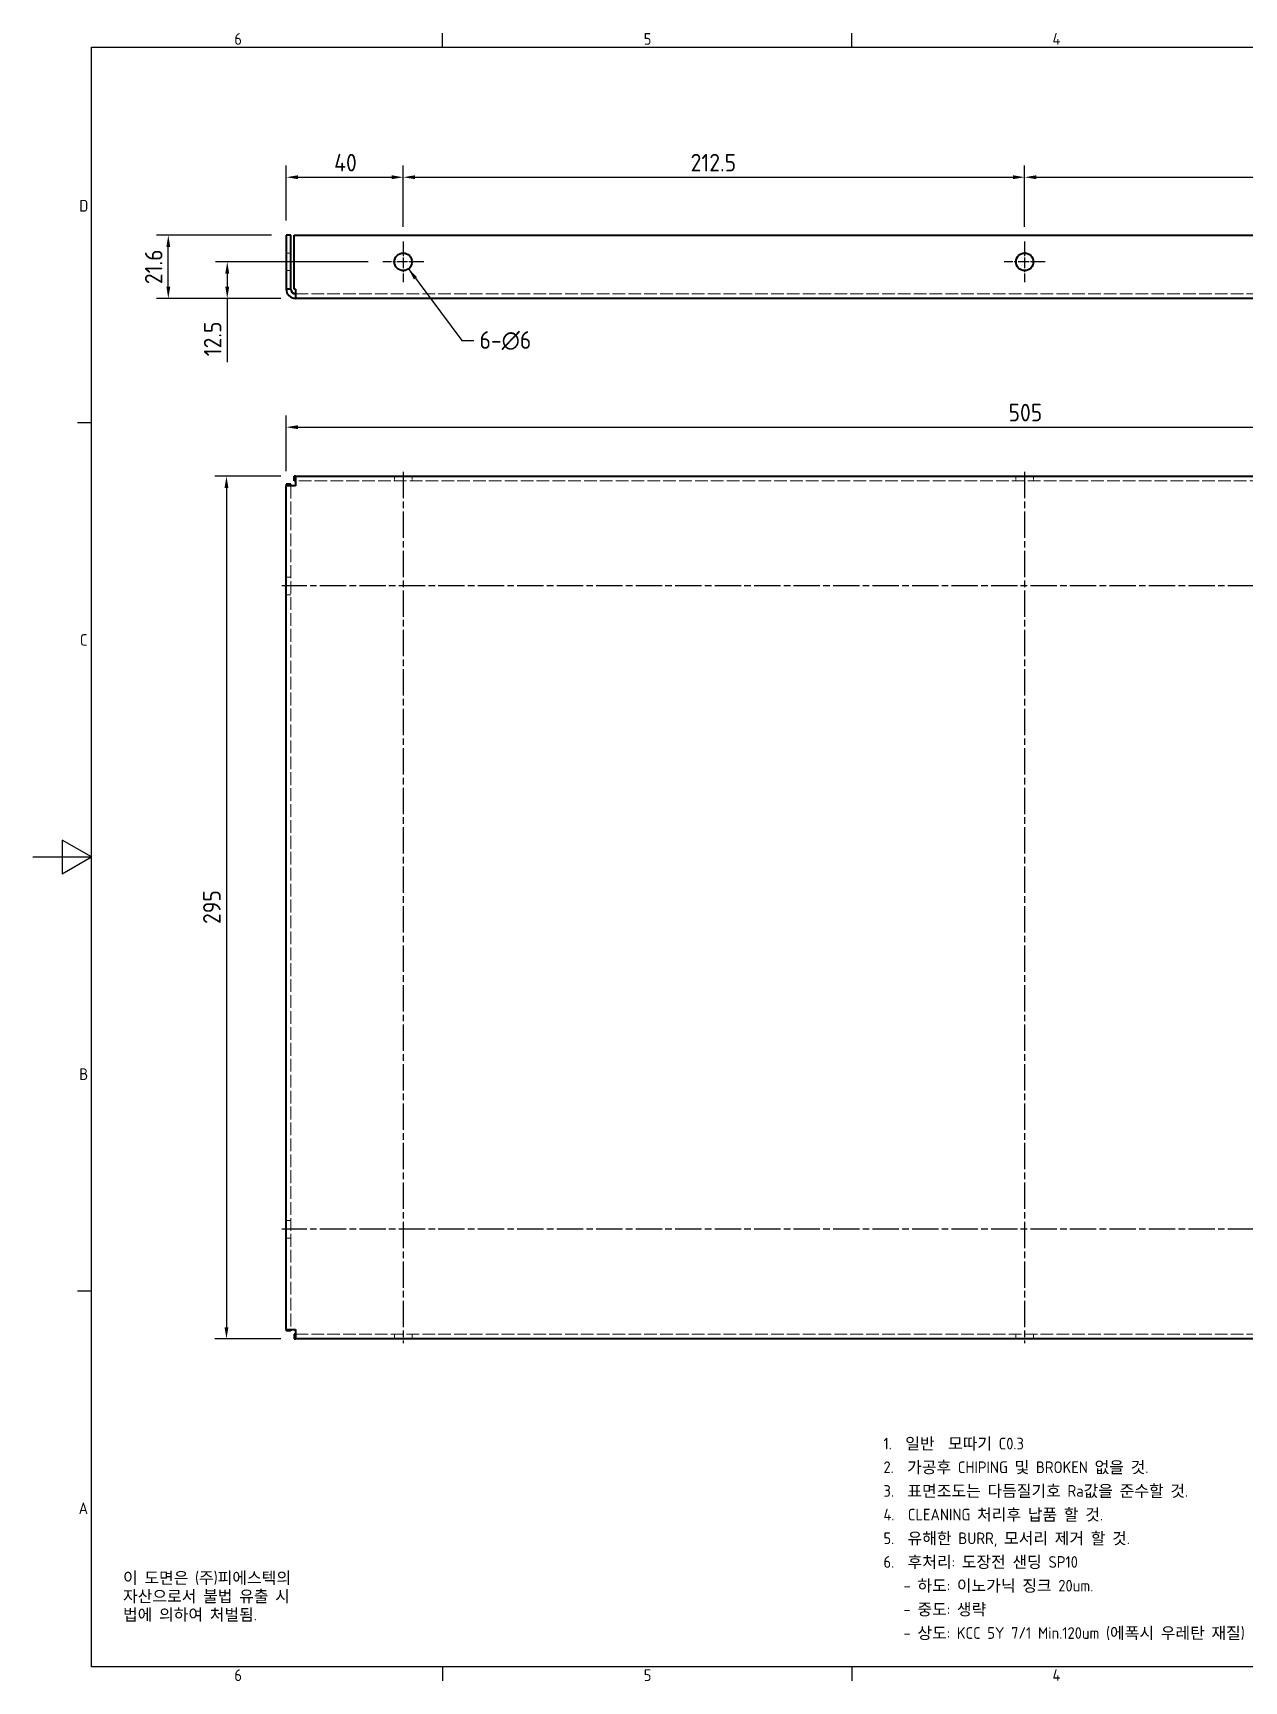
# Model space of a CAD drawing. Header units: millimetres. Extents: x 0 to 840, y 0 to 594.
# Drawn here: x 0 to 414, y 15 to 579 of the extents above; entities that cross this region are included whole.
import ezdxf

# ---------------------------------------------------------------- set-up
doc = ezdxf.new("R2010")
doc.units = ezdxf.units.MM
doc.header["$LTSCALE"] = 2
doc.linetypes.add('CHAIN', pattern=[0.3543, 0.2362, -0.0295, 0.0591, -0.0295])
doc.linetypes.add('DASHED', pattern=[0.2067, 0.1654, -0.0413])
doc.layers.get('0').update_dxf_attribs({"color": 3, "lineweight": 25})
for name, color, linetype, lineweight in [('가려진 것(ISO)', 2, 'DASHED', 18), ('가시적인 것(ISO)', 3, 'Continuous', 40), ('경계(ISO)', 7, 'Continuous', 25), ('기호(ISO)', 5, 'Continuous', 25), ('중심 표식(ISO)', 1, 'Continuous', 25), ('중심선(ISO)', 1, 'Continuous', 25), ('치수(ISO)', 2, 'Continuous', 25)]:
    doc.layers.add(name, color=color, linetype=linetype, lineweight=lineweight)
doc.styles.add('ISO Proportional', font='arial.ttf')
doc.styles.add('문자 텍스트_PSTEK_POSCO', font='isocp.shx')
doc.styles.add('치수 텍스트_PSTEK_POSCO', font='isocp.shx')
doc.dimstyles.new('치수_PSTEK_POSCO', dxfattribs={"dimscale": 2, "dimtxt": 3, "dimasz": 2, "dimexe": 2, "dimexo": 2.5, "dimgap": 1, "dimtad": 1, "dimrnd": 1e-08, "dimdsep": 46, "dimtxsty": '치수 텍스트_PSTEK_POSCO', "dimcen": 0.09, "dimdle": 10, "dimclrd": 7, "dimclre": 7, "dimclrt": 2, "dimadec": 1, "dimazin": 2, "dimtfac": 1, "dimtmove": 0, "dimatfit": 3, "dimfxl": 0, "dimtolj": 1, "dimlwd": -1, "dimlwe": -1, "dimarcsym": 0})
doc.dimstyles.new('치수_PSTEK_POSCO$7', dxfattribs={"dimscale": 2, "dimtxt": 3, "dimasz": 2, "dimexe": 2, "dimexo": 2.5, "dimgap": 1, "dimtad": 1, "dimrnd": 1e-08, "dimdsep": 46, "dimtxsty": '치수 텍스트_PSTEK_POSCO', "dimcen": 0.09, "dimdle": 10, "dimclrd": 7, "dimclre": 7, "dimclrt": 2, "dimadec": 1, "dimazin": 2, "dimtfac": 1, "dimtmove": 0, "dimatfit": 3, "dimfxl": 0, "dimtolj": 1, "dimlwd": -1, "dimlwe": -1, "dimarcsym": 0})

# ---------------------------------------------------------------- blocks, each defined once
blk = doc.blocks.new('경계 Default Border')
at = {"layer": '경계(ISO)'}
for p, q in [((70, 287), (70, 289.4)), ((140, 287), (140, 289.4)), ((10, 222.75), (7.6, 222.75)), ((10, 74.25), (7.6, 74.25)), ((70, 10), (70, 7.6)), ((140, 10), (140, 7.6))]:
    blk.add_line(p, q, dxfattribs=at)
at = {"layer": '경계(ISO)', "flags": 128}
for points in [[(10, 10), (10, 287), (410, 287), (410, 10), (10, 10)], [(0, 148.5), (10, 148.5), (5, 151.39), (5, 145.61), (10, 148.5)]]:
    blk.add_lwpolyline(points, dxfattribs=at)
at = {"layer": '경계(ISO)', "color": 2, "char_height": 2, "attachment_point": 7, "style": '문자 텍스트_PSTEK_POSCO'}
for s, insert in [('6', (34.43, 287.38)), ('5', (104.43, 287.38)), ('4', (174.32, 287.4)), ('D', (7.92, 258.86)), ('C', (8.03, 184.61)), ('B', (7.92, 110.36)), ('A', (7.81, 36.12)), ('6', (34.43, 7.58)), ('5', (104.43, 7.58)), ('4', (174.32, 7.6))]:
    blk.add_mtext(s, dxfattribs=dict(at, insert=insert))
blk = doc.blocks.new('*D21')
at = {"layer": 'Defpoints', "color": 0, "transparency": 16777216}
for p in [(66.44, 500.53), (119.61, 500.53), (89.81, 488.03)]:
    blk.add_point(p, dxfattribs=at)
at = {"layer": '치수(ISO)', "color": 7, "transparency": 16777216}
for p, q in [((114.61, 500.53), (62.44, 500.53)), ((66.44, 496.53), (66.44, 492.03)), ((84.81, 488.03), (62.44, 488.03)), ((66.44, 488.03), (66.44, 466.23))]:
    blk.add_line(p, q, dxfattribs=at)
for points in [[(65.77, 496.53), (67.11, 496.53), (66.44, 500.53)], [(65.77, 492.03), (67.11, 492.03), (66.44, 488.03)]]:
    blk.add_solid(points, dxfattribs=at)
at = {"layer": '치수(ISO)', "color": 2, "transparency": 16777216, "insert": (61.44, 468.23), "char_height": 6, "attachment_point": 4, "rotation": 90, "style": '치수 텍스트_PSTEK_POSCO'}
blk.add_mtext('\\A1;12.5', dxfattribs=at)
blk = doc.blocks.new('*D22')
at = {"layer": 'Defpoints', "color": 0, "transparency": 16777216}
for p in [(46.28, 509.63), (86.61, 509.63), (89.81, 488.03)]:
    blk.add_point(p, dxfattribs=at)
at = {"layer": '치수(ISO)', "color": 7, "transparency": 16777216}
for p, q in [((81.61, 509.63), (42.28, 509.63)), ((46.28, 492.03), (46.28, 505.63)), ((84.81, 488.03), (42.28, 488.03))]:
    blk.add_line(p, q, dxfattribs=at)
for points in [[(45.62, 505.63), (46.95, 505.63), (46.28, 509.63)], [(45.62, 492.03), (46.95, 492.03), (46.28, 488.03)]]:
    blk.add_solid(points, dxfattribs=at)
at = {"layer": '치수(ISO)', "color": 2, "transparency": 16777216, "insert": (41.28, 492.91), "char_height": 6, "attachment_point": 4, "rotation": 90, "style": '치수 텍스트_PSTEK_POSCO'}
blk.add_mtext('\\A1;21.6', dxfattribs=at)
blk = doc.blocks.new('*D23')
at = {"layer": 'Defpoints', "color": 0, "transparency": 16777216}
for p in [(126.61, 529.47), (86.61, 509.63), (126.61, 507.53)]:
    blk.add_point(p, dxfattribs=at)
at = {"layer": '치수(ISO)', "color": 7, "transparency": 16777216}
for p, q in [((86.61, 514.63), (86.61, 533.47)), ((126.61, 512.53), (126.61, 533.47)), ((90.61, 529.47), (122.61, 529.47))]:
    blk.add_line(p, q, dxfattribs=at)
for points in [[(90.61, 530.14), (90.61, 528.81), (86.61, 529.47)], [(122.61, 530.14), (122.61, 528.81), (126.61, 529.47)]]:
    blk.add_solid(points, dxfattribs=at)
at = {"layer": '치수(ISO)', "color": 2, "transparency": 16777216, "insert": (102.99, 534.47), "char_height": 6, "attachment_point": 4, "style": '치수 텍스트_PSTEK_POSCO'}
blk.add_mtext('\\A1;40', dxfattribs=at)
blk = doc.blocks.new('*D24')
at = {"layer": 'Defpoints', "color": 0, "transparency": 16777216}
for p in [(339.11, 529.47), (126.61, 507.53), (339.11, 507.53)]:
    blk.add_point(p, dxfattribs=at)
at = {"layer": '치수(ISO)', "color": 7, "transparency": 16777216}
for p, q in [((126.61, 512.53), (126.61, 533.47)), ((339.11, 512.53), (339.11, 533.47)), ((130.61, 529.47), (335.11, 529.47))]:
    blk.add_line(p, q, dxfattribs=at)
for points in [[(130.61, 530.14), (130.61, 528.81), (126.61, 529.47)], [(335.11, 530.14), (335.11, 528.81), (339.11, 529.47)]]:
    blk.add_solid(points, dxfattribs=at)
at = {"layer": '치수(ISO)', "color": 2, "transparency": 16777216, "insert": (224.88, 534.47), "char_height": 6, "attachment_point": 4, "style": '치수 텍스트_PSTEK_POSCO'}
blk.add_mtext('\\A1;212.5', dxfattribs=at)
blk = doc.blocks.new('*D25')
at = {"layer": 'Defpoints', "color": 0, "transparency": 16777216}
for p in [(551.61, 529.47), (339.11, 507.53), (551.61, 507.53)]:
    blk.add_point(p, dxfattribs=at)
at = {"layer": '치수(ISO)', "color": 7, "transparency": 16777216}
for p, q in [((339.11, 512.53), (339.11, 533.47)), ((551.61, 512.53), (551.61, 533.47)), ((343.11, 529.47), (547.61, 529.47))]:
    blk.add_line(p, q, dxfattribs=at)
for points in [[(343.11, 530.14), (343.11, 528.81), (339.11, 529.47)], [(547.61, 530.14), (547.61, 528.81), (551.61, 529.47)]]:
    blk.add_solid(points, dxfattribs=at)
at = {"layer": '치수(ISO)', "color": 2, "transparency": 16777216, "insert": (437.38, 534.47), "char_height": 6, "attachment_point": 4, "style": '치수 텍스트_PSTEK_POSCO'}
blk.add_mtext('\\A1;212.5', dxfattribs=at)
blk = doc.blocks.new('*D31')
at = {"layer": 'Defpoints', "color": 0, "transparency": 16777216}
for p in [(591.61, 443.98), (86.61, 423.98), (591.61, 423.98)]:
    blk.add_point(p, dxfattribs=at)
at = {"layer": '치수(ISO)', "color": 7, "transparency": 16777216}
for p, q in [((86.61, 428.98), (86.61, 447.98)), ((591.61, 428.98), (591.61, 447.98)), ((90.61, 443.98), (587.61, 443.98))]:
    blk.add_line(p, q, dxfattribs=at)
for points in [[(90.61, 444.65), (90.61, 443.32), (86.61, 443.98)], [(587.61, 444.65), (587.61, 443.32), (591.61, 443.98)]]:
    blk.add_solid(points, dxfattribs=at)
at = {"layer": '치수(ISO)', "color": 2, "transparency": 16777216, "insert": (333.59, 448.98), "char_height": 6, "attachment_point": 4, "style": '치수 텍스트_PSTEK_POSCO'}
blk.add_mtext('\\A1;505', dxfattribs=at)
blk = doc.blocks.new('*D32')
at = {"layer": 'Defpoints', "color": 0, "transparency": 16777216}
for p in [(89.81, 427.18), (66.17, 132.18), (89.81, 132.18)]:
    blk.add_point(p, dxfattribs=at)
at = {"layer": '치수(ISO)', "color": 7, "transparency": 16777216}
for p, q in [((84.81, 427.18), (62.17, 427.18)), ((66.17, 423.18), (66.17, 136.18)), ((84.81, 132.18), (62.17, 132.18))]:
    blk.add_line(p, q, dxfattribs=at)
for points in [[(65.5, 423.18), (66.84, 423.18), (66.17, 427.18)], [(65.5, 136.18), (66.84, 136.18), (66.17, 132.18)]]:
    blk.add_solid(points, dxfattribs=at)
at = {"layer": '치수(ISO)', "color": 2, "transparency": 16777216, "insert": (61.17, 274.07), "char_height": 6, "attachment_point": 4, "rotation": 90, "style": '치수 텍스트_PSTEK_POSCO'}
blk.add_mtext('\\A1;295', dxfattribs=at)
blk = doc.blocks.new('주석-판금')
at = {"layer": '기호(ISO)', "color": 2, "insert": (-34.08, 17.31), "char_height": 2, "width": 116.6778, "attachment_point": 1, "line_spacing_factor": 1.214607, "style": 'ISO Proportional'}
blk.add_mtext('\\fisocp|b0|i0;\\H2.0000;1.  일반  모따기 C0.3\\P2.  가공후 CHIPING 및 BROKEN 없을 것.\\P3.  표면조도는 다듬질기호 Ra값을 준수할 것.\\P4.  CLEANING 처리후 납품 할 것.\\P5.  유해한 BURR, 모서리 제거 할 것.\\P6.  후처리: 도장전 샌딩 SP10  \\P   - 하도: 이노가닉 징크 20um.\\P   - 중도: 생략\\P   - 상도: KCC 5Y 7/1 Min.120um (에폭시 우레탄 재질) ', dxfattribs=at)

msp = doc.modelspace()

# ---------------------------------------------------------------- linework, layer by layer
at = {"layer": '가려진 것(ISO)', "ltscale": 1.523657}
for p, q in [((88.213, 503.535), (86.613, 503.535)), ((88.213, 497.535), (86.613, 497.535)), ((123.613, 427.182), (123.613, 425.582)), ((129.613, 427.182), (129.613, 425.582)), ((336.113, 427.182), (336.113, 425.582)), ((342.113, 427.182), (342.113, 425.582)), ((88.213, 392.682), (86.613, 392.682)), ((88.213, 386.682), (86.613, 386.682)), ((88.213, 172.682), (86.613, 172.682)), ((88.213, 166.682), (86.613, 166.682)), ((123.613, 133.782), (123.613, 132.182)), ((129.613, 133.782), (129.613, 132.182)), ((336.113, 133.782), (336.113, 132.182)), ((342.113, 133.782), (342.113, 132.182))]:
    msp.add_line(p, q, dxfattribs=at)
at = {"layer": '가려진 것(ISO)', "ltscale": 13.109736}
for p, q in [((89.813, 489.635), (588.413, 489.635)), ((588.413, 425.582), (89.813, 425.582)), ((89.813, 133.782), (588.413, 133.782))]:
    msp.add_line(p, q, dxfattribs=at)
at = {"layer": '가려진 것(ISO)', "ltscale": 13.171947}
msp.add_line((88.213, 423.982), (88.213, 135.382), dxfattribs=at)
at = {"layer": '가시적인 것(ISO)'}
for p, q in [((86.613, 509.635), (86.613, 491.235)), ((88.213, 509.635), (86.613, 509.635)), ((88.213, 491.235), (88.213, 509.635)), ((89.344, 491.235), (89.344, 509.635)), ((89.344, 509.635), (588.881, 509.635)), ((88.213, 491.235), (86.613, 491.235)), ((89.813, 491.235), (89.344, 491.235)), ((89.813, 491.235), (89.813, 488.035)), ((588.413, 488.035), (89.813, 488.035)), ((88.213, 424.451), (86.613, 424.451)), ((86.613, 424.451), (86.613, 423.982)), ((86.613, 135.382), (86.613, 423.982)), ((89.813, 423.982), (86.613, 423.982)), ((88.213, 423.982), (88.213, 424.451)), ((89.813, 427.182), (89.344, 427.182)), ((89.344, 425.582), (89.344, 427.182)), ((89.813, 425.582), (89.344, 425.582)), ((89.813, 427.182), (588.413, 427.182)), ((89.813, 427.182), (89.813, 423.982)), ((86.613, 135.382), (89.813, 135.382)), ((86.613, 135.382), (86.613, 134.914)), ((88.213, 135.382), (88.213, 134.914)), ((89.813, 135.382), (89.813, 132.182)), ((88.213, 134.914), (86.613, 134.914)), ((89.813, 133.782), (89.344, 133.782)), ((89.344, 133.782), (89.344, 132.182)), ((89.344, 132.182), (89.813, 132.182)), ((588.413, 132.182), (89.813, 132.182))]:
    msp.add_line(p, q, dxfattribs=at)
for centre in [(126.613, 500.535), (339.113, 500.535)]:
    msp.add_circle(centre, 3, dxfattribs=at)
for radius in [3.2, 1.6]:
    msp.add_arc((89.813, 491.235), radius, 180, 270, dxfattribs=at)
at = {"layer": '중심 표식(ISO)', "linetype": 'CHAIN', "ltscale": 7.778352}
for p, q in [((126.613, 507.535), (126.613, 493.535)), ((339.113, 507.535), (339.113, 493.535)), ((133.613, 500.535), (119.613, 500.535)), ((346.113, 500.535), (332.113, 500.535))]:
    msp.add_line(p, q, dxfattribs=at)
at = {"layer": '중심선(ISO)', "linetype": 'CHAIN', "ltscale": 19.051651}
for p, q in [((126.613, 428.682), (126.613, 130.682)), ((339.113, 428.682), (339.113, 130.682)), ((593.113, 389.682), (85.113, 389.682)), ((593.113, 169.682), (85.113, 169.682))]:
    msp.add_line(p, q, dxfattribs=at)

# ---------------------------------------------------------------- block references
at = {"xscale": 2, "yscale": 2, "zscale": 2}
for name, p in [('경계 Default Border', (0, 0)), ('주석-판금', (358.998, 63.759))]:
    msp.add_blockref(name, p, dxfattribs=at)

# ---------------------------------------------------------------- texts
at = {"layer": '기호(ISO)', "color": 2, "insert": (152.707, 473.586), "char_height": 6, "width": 20.94081, "attachment_point": 4, "line_spacing_factor": 0.525, "style": '치수 텍스트_PSTEK_POSCO'}
msp.add_mtext('{6-\\fAIGDT|b0|i0;\\H6.0000;n\\fisocp|b0|i0;\\H6.0000;6}', dxfattribs=at)
at = {"layer": '기호(ISO)', "color": 7, "insert": (30.789, 52.457), "char_height": 4, "width": 102.48028, "attachment_point": 1, "line_spacing_factor": 0.944221, "style": '문자 텍스트_PSTEK_POSCO'}
msp.add_mtext('{이 도면은 (주)피에스텍의\\P자산으로서 불법 유출 시 \\P법에 의하여 처벌됨.}', dxfattribs=at)

# ---------------------------------------------------------------- dimensions: what is measured, and where the dimension line sits
at = {"layer": '치수(ISO)', "color": 7}
for base, p1, p2, angle, override, picture, middle in [((126.613, 529.472), (86.613, 509.635), (126.613, 507.535), 180, {"dimdec": 2, "dimtp": 0, "dimtm": 0, "dimtdec": 2, "dimtofl": 0, "dimatfit": 1}, '*D23', (106.593, 529.472)), ((339.113, 529.472), (126.613, 507.535), (339.113, 507.535), 180, {"dimdec": 2, "dimtp": 0, "dimtm": 0, "dimtdec": 2, "dimtofl": 0, "dimatfit": 1}, '*D24', (232.883, 529.472)), ((551.613, 529.472), (339.113, 507.535), (551.613, 507.535), 180, {"dimdec": 2, "dimtp": 0, "dimtm": 0, "dimtdec": 2, "dimtofl": 0, "dimatfit": 1}, '*D25', (445.383, 529.472)), ((46.285, 509.635), (89.813, 488.035), (86.613, 509.635), 90, {"dimdec": 2, "dimtp": 0, "dimtm": 0, "dimtdec": 2, "dimtofl": 0, "dimatfit": 1}, '*D22', (46.285, 498.835)), ((66.439, 500.535), (89.813, 488.035), (119.613, 500.535), 90, {"dimdec": 2, "dimtp": 0, "dimtm": 0, "dimtdec": 2, "dimtofl": 0, "dimatfit": 2}, '*D21', (66.439, 474.057)), ((66.171, 132.182), (89.813, 427.182), (89.813, 132.182), 270, {"dimdec": 2, "dimtp": 0, "dimtm": 0, "dimtdec": 2, "dimtofl": 0, "dimatfit": 1}, '*D32', (66.171, 279.682))]:
    dim = msp.add_linear_dim(base=base, p1=p1, p2=p2, angle=angle, dimstyle='치수_PSTEK_POSCO', override=override, dxfattribs=at)
    dim.commit()
    dim.dimension.update_dxf_attribs({"geometry": picture, "text_midpoint": middle, "dimtype": 160})
dim = msp.add_linear_dim(base=(591.613, 443.982), p1=(86.613, 423.982), p2=(591.613, 423.982), dimstyle='치수_PSTEK_POSCO', override={"dimdec": 2, "dimtp": 0, "dimtm": 0, "dimtdec": 2, "dimtofl": 0, "dimatfit": 1}, dxfattribs=at)
dim.commit()
dim.dimension.update_dxf_attribs({"geometry": '*D31', "text_midpoint": (339.113, 443.982), "dimtype": 160})

# ---------------------------------------------------------------- leaders
at = {"layer": '기호(ISO)', "color": 7, "annotation_type": 0, "has_hookline": 1, "hookline_direction": 0, "text_width": 18.504}
msp.add_leader([(128.398, 498.124), (146.707, 473.586), (150.707, 473.586)], dimstyle='치수_PSTEK_POSCO$7', override={"dimtad": 0}, dxfattribs=at)

doc.saveas('drawing.dxf')
